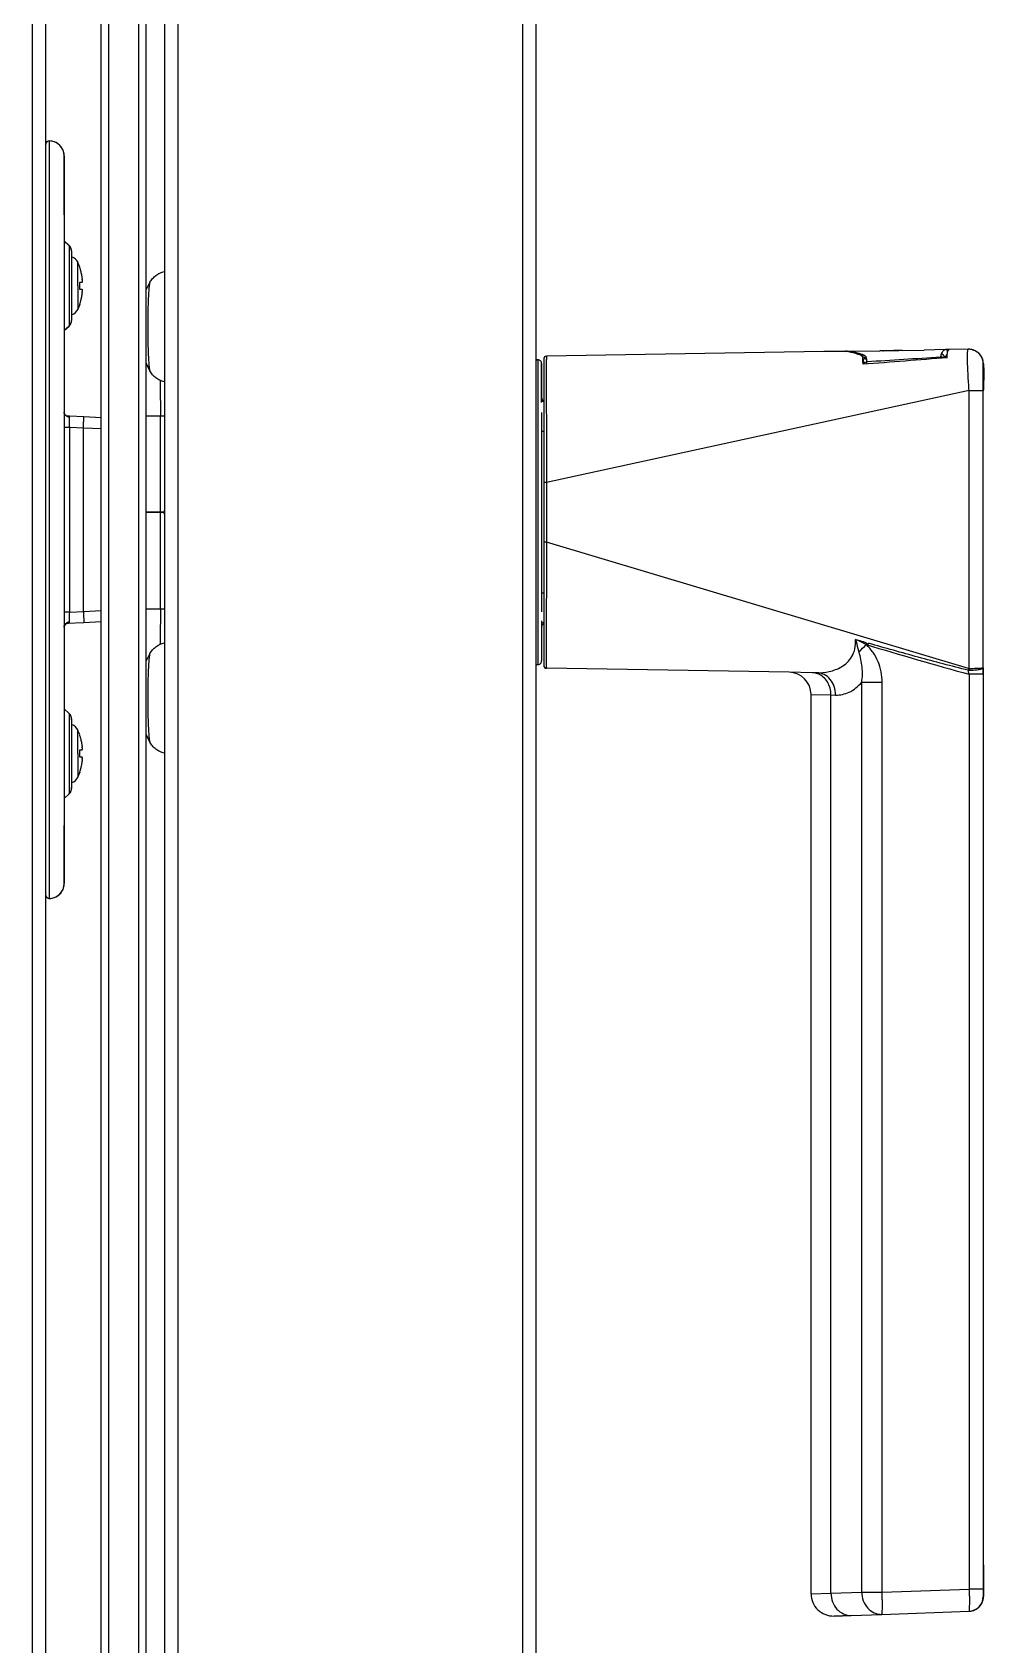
# Model space of a CAD drawing. Header units: millimetres. Extents: x -1584 to 3730, y -1918 to 2655.
# Drawn here: x 2332.4 to 2460.6, y 316.5 to 533.7 of the extents above; entities that cross this region are included whole.
import ezdxf

# ---------------------------------------------------------------- set-up
doc = ezdxf.new("R2010")
doc.units = ezdxf.units.MM
doc.header["$LTSCALE"] = 65.395
doc.layers.get('0').update_dxf_attribs({"linetype": 'CONTINUOUS'})
doc.layers.add('ASSI', color=7, linetype='CONTINUOUS')
doc.layers.add('GEOM', color=7, linetype='CONTINUOUS')

msp = doc.modelspace()

# ---------------------------------------------------------------- linework, layer by layer
at = {"linetype": 'Continuous'}
for p, q in [((2350.23, 982.55), (2350.23, -44.45)), ((2352.03, 982.55), (2352.03, -44.45)), ((2398.43, 982.55), (2398.43, -44.45)), ((2400.23, 982.55), (2400.23, -44.45)), ((2338.84, 502.06), (2338.59, 502.68)), ((2338.59, 499.55), (2338.59, 502.68)), ((2338.82, 502.05), (2338.84, 502.05)), ((2338.59, 499.55), (2338.59, 496.42)), ((2338.82, 500.05), (2339.17, 500.05)), ((2339.17, 499.05), (2338.82, 499.05)), ((2338.84, 497.04), (2338.59, 496.42)), ((2338.84, 497.05), (2338.82, 497.05)), ((2455.43, 490.95), (2452.54, 490.9)), ((2455.66, 489.86), (2455.67, 490.76)), ((2400.53, 489.57), (2400.23, 489.56)), ((2400.23, 489.56), (2400.53, 489.57)), ((2400.53, 489.57), (2400.53, 483.95)), ((2401.03, 489.07), (2401.03, 488.83)), ((2401.03, 488.76), (2401.03, 489.07)), ((2401.03, 488.83), (2401.03, 488.76)), ((2401.03, 488.76), (2401.03, 488.51)), ((2401.03, 488.73), (2401.03, 488.76)), ((2401.03, 488.51), (2401.03, 488.73)), ((2401.33, 489.71), (2401.33, 489.03)), ((2401.33, 489.03), (2401.33, 488.71)), ((2401.33, 488.71), (2401.33, 486.08)), ((2439.04, 490.68), (2401.67, 490.06)), ((2439.04, 490.68), (2401.67, 490.06)), ((2401.67, 490.06), (2401.67, 490.06)), ((2441.42, 490.72), (2439.04, 490.68)), ((2441.42, 490.72), (2439.04, 490.68)), ((2401.03, 488.51), (2401.03, 486.09)), ((2401.03, 486.09), (2401.03, 488.51)), ((2401.03, 486.09), (2401.03, 485.69)), ((2401.03, 486.07), (2401.03, 486.09)), ((2401.03, 485.69), (2401.03, 486.07)), ((2401.03, 485.69), (2401.03, 485.44)), ((2401.03, 484.5), (2401.03, 485.69)), ((2401.03, 485.44), (2401.03, 484.5)), ((2401.03, 484.5), (2401.03, 483.95)), ((2401.03, 483.95), (2401.03, 484.5)), ((2401.33, 486.08), (2401.33, 485.87)), ((2401.33, 485.87), (2401.33, 485.06)), ((2401.33, 485.06), (2401.33, 484.55)), ((2401.33, 484.55), (2401.33, 484.45)), ((2401.33, 484.45), (2401.33, 483.95)), ((2400.53, 483.95), (2400.53, 479.95)), ((2401.03, 483.84), (2401.03, 483.95)), ((2401.03, 482.47), (2401.03, 480.33)), ((2401.33, 483.95), (2401.33, 483.85)), ((2401.33, 483.85), (2401.33, 482.68)), ((2401.33, 482.68), (2401.33, 482.52)), ((2401.33, 482.52), (2401.33, 482.2)), ((2401.33, 482.2), (2401.33, 482.14)), ((2401.33, 482.14), (2401.33, 482.04)), ((2401.66, 483.96), (2401.66, 482.57)), ((2401.66, 482.57), (2401.67, 482.04)), ((2400.53, 479.95), (2400.53, 458.15)), ((2401.03, 480.33), (2401.03, 480.26)), ((2401.03, 480.26), (2401.03, 480.24)), ((2401.03, 480.24), (2401.03, 457.86)), ((2401.33, 482.04), (2401.33, 481.95)), ((2401.33, 481.95), (2401.33, 481.71)), ((2401.33, 481.71), (2401.33, 481.49)), ((2401.33, 481.49), (2401.33, 479.95)), ((2401.33, 479.95), (2401.33, 479.56)), ((2401.33, 479.56), (2401.33, 478.18)), ((2401.33, 478.18), (2401.33, 473.06)), ((2401.33, 473.06), (2401.33, 465.04)), ((2401.7, 473.06), (2401.33, 473.06)), ((2401.7, 473.06), (2401.7, 465.04)), ((2349.69, 469.05), (2349.98, 469.05)), ((2349.98, 469.05), (2349.69, 469.05)), ((2401.33, 465.04), (2401.33, 459.92)), ((2401.7, 465.04), (2401.33, 465.04)), ((2401.33, 459.92), (2401.33, 458.54)), ((2401.33, 458.54), (2401.33, 458.15)), ((2400.53, 458.15), (2400.53, 454.15)), ((2401.03, 457.86), (2401.03, 457.84)), ((2401.03, 457.84), (2401.03, 457.77)), ((2401.03, 457.77), (2401.03, 455.63)), ((2401.33, 458.15), (2401.33, 456.39)), ((2401.33, 456.39), (2401.33, 456.15)), ((2401.33, 456.15), (2401.33, 456.06)), ((2401.33, 456.06), (2401.33, 455.96)), ((2401.66, 456.06), (2401.65, 455.53)), ((2400.53, 454.15), (2400.53, 448.53)), ((2401.03, 454.41), (2401.03, 454.15)), ((2401.03, 454.15), (2401.03, 453.6)), ((2401.33, 455.96), (2401.33, 455.9)), ((2401.33, 455.9), (2401.33, 455.58)), ((2401.33, 455.58), (2401.33, 455.42)), ((2401.33, 455.42), (2401.33, 454.37)), ((2401.33, 454.37), (2401.33, 454.15)), ((2401.33, 454.15), (2401.33, 453.65)), ((2401.03, 453.6), (2401.03, 452.85)), ((2401.03, 452.85), (2401.03, 452.66)), ((2401.03, 452.66), (2401.03, 452.41)), ((2401.03, 452.41), (2401.03, 452.01)), ((2401.03, 452.01), (2401.03, 449.59)), ((2401.33, 453.65), (2401.33, 453.55)), ((2401.33, 453.55), (2401.33, 453.23)), ((2401.33, 453.23), (2401.33, 453.04)), ((2401.33, 453.04), (2401.33, 452.31)), ((2401.33, 452.31), (2401.33, 452.02)), ((2401.33, 452.02), (2401.33, 449.41)), ((2401.03, 449.59), (2401.03, 449.47)), ((2400.23, 448.54), (2400.53, 448.53)), ((2401.03, 449.47), (2401.03, 449.27)), ((2401.03, 449.27), (2401.03, 449.03)), ((2401.33, 449.41), (2401.33, 449.07)), ((2401.33, 449.07), (2401.33, 448.39)), ((2434.36, 447.5), (2401.67, 448.04)), ((2437.44, 447.45), (2434.36, 447.5)), ((2438.07, 447.44), (2437.44, 447.45)), ((2437.31, 323.41), (2437.31, 444.5)), ((2338.84, 439.06), (2338.59, 439.68)), ((2338.59, 436.55), (2338.59, 439.68)), ((2338.82, 439.05), (2338.84, 439.05)), ((2338.59, 436.55), (2338.59, 433.42)), ((2338.82, 437.05), (2339.17, 437.05)), ((2339.17, 436.05), (2338.82, 436.05)), ((2338.84, 434.04), (2338.59, 433.42)), ((2338.84, 434.05), (2338.82, 434.05))]:
    msp.add_line(p, q, dxfattribs=at)
for centre, radius, start, end in [((2337.23, 502.05), 1.5, 24.7199, 70.2058), ((2332.21, 499.74), 7.01, 17.6944, 19.259), ((2332.2, 499.74), 7.01, 16.1368, 17.6943), ((2332.2, 499.74), 7.02, 15.8314, 16.1369), ((2332.19, 499.73), 7.02, 14.5796, 15.8312), ((2331.67, 499.55), 7.17, 359.9987, 3.9948), ((2331.67, 499.55), 7.17, 356.0052, 0.0013), ((2332.19, 499.73), 7.03, 14.0052, 14.5796), ((2332.18, 499.73), 7.04, 13.0163, 14.0051), ((2332.17, 499.73), 7.04, 12.2815, 13.0163), ((2332.16, 499.73), 7.05, 11.4434, 12.2815), ((2332.15, 499.72), 7.07, 10.5873, 11.4433), ((2332.13, 499.72), 7.09, 9.8671, 10.5874), ((2332.11, 499.72), 7.11, 8.8508, 9.8668), ((2332.08, 499.71), 7.14, 8.2976, 8.8511), ((2332.03, 499.71), 7.19, 6.7465, 8.296), ((2335, 500.3), 4.18, 2.3499, 3.3845), ((2334.96, 500.3), 4.22, 1.9491, 2.351), ((2334.93, 500.3), 4.24, 1.3631, 1.9489), ((2334.94, 500.3), 4.24, 357.8841, 358.5227), ((2334.96, 500.3), 4.21, 357.575, 357.8838), ((2335, 500.3), 4.18, 356.6153, 357.576), ((2334.91, 500.3), 4.26, 0.8925, 1.3633), ((2334.9, 500.3), 4.27, 0.4059, 0.8925), ((2334.9, 500.3), 4.28, 359.8969, 0.406), ((2334.9, 500.3), 4.28, 359.4632, 359.8969), ((2334.91, 500.3), 4.27, 358.9086, 359.4634), ((2334.92, 500.3), 4.26, 358.5224, 358.9085), ((2332.2, 499.36), 7.01, 342.3057, 343.8632), ((2332.2, 499.36), 7.02, 343.8631, 344.1686), ((2332.19, 499.37), 7.02, 344.1688, 345.4204), ((2332.19, 499.37), 7.03, 345.4204, 345.9948), ((2332.18, 499.37), 7.04, 345.9949, 346.9837), ((2332.17, 499.37), 7.04, 346.9837, 347.7185), ((2332.16, 499.37), 7.05, 347.7185, 348.5566), ((2332.15, 499.38), 7.07, 348.5567, 349.4127), ((2332.13, 499.38), 7.09, 349.4126, 350.1329), ((2332.11, 499.38), 7.11, 350.1332, 351.1492), ((2332.08, 499.39), 7.14, 351.1489, 351.7024), ((2332.03, 499.39), 7.19, 351.704, 353.2535), ((2335, 498.8), 4.18, 2.424, 3.3847), ((2334.96, 498.8), 4.21, 2.1162, 2.425), ((2334.94, 498.8), 4.24, 1.4773, 2.1159), ((2334.93, 498.8), 4.24, 358.0511, 358.637), ((2334.96, 498.8), 4.22, 357.649, 358.0509), ((2335, 498.8), 4.18, 356.6155, 357.6501), ((2334.92, 498.8), 4.26, 1.0915, 1.4776), ((2334.91, 498.8), 4.27, 0.5366, 1.0914), ((2334.9, 498.8), 4.28, 0.103, 0.5368), ((2334.9, 498.8), 4.28, 359.594, 0.103), ((2334.9, 498.8), 4.27, 359.1075, 359.5941), ((2334.91, 498.8), 4.26, 358.6368, 359.1074), ((2337.23, 497.05), 1.5, 289.7942, 335.2801), ((2332.21, 499.36), 7.01, 340.741, 342.3056), ((2400.53, 489.07), 0.5, 0, 90.5), ((2401.68, 489.71), 0.35, 90.9548, 179.9949), ((2401.68, 489.71), 0.35, 150.3188, 180), ((2401.68, 489.71), 0.35, 134.2049, 150.3188), ((2401.68, 489.71), 0.35, 120.637, 134.2049), ((2401.68, 489.71), 0.35, 90.9548, 120.637), ((2781.97, -3785.41), 4287.7, 94.36458, 94.51678), ((2349.98, 469.3), 0.25, 270, 360), ((2349.98, 468.8), 0.25, 67.4995, 90), ((2349.98, 468.8), 0.25, 58.1968, 67.4995), ((2349.98, 468.8), 0.25, 44.9993, 58.1968), ((2349.98, 468.8), 0.25, 31.7853, 44.9993), ((2349.98, 468.8), 0.25, 22.4995, 31.7853), ((2349.98, 468.8), 0.25, 0, 22.4995), ((6466.64, 441.75), 4065.01, 179.67174, 179.79833), ((2400.53, 449.03), 0.5, 269.5, 296.7297), ((2400.53, 449.03), 0.5, 269.5, 296.5706), ((2400.53, 449.03), 0.5, 296.7297, 304.6218), ((2400.53, 449.03), 0.5, 296.5706, 304.7681), ((2400.53, 449.03), 0.5, 304.6218, 324.879), ((2400.53, 449.03), 0.5, 304.7681, 324.7328), ((2400.53, 449.03), 0.5, 324.7328, 332.9301), ((2400.53, 449.03), 0.5, 324.879, 332.771), ((2400.53, 449.03), 0.5, 332.771, 360), ((2400.53, 449.03), 0.5, 332.9301, 360), ((2401.68, 448.39), 0.35, 180, 269.0452), ((2401.68, 448.39), 0.35, 180.0072, 209.6873), ((2401.68, 448.39), 0.35, 209.6873, 225.7983), ((2401.68, 448.39), 0.35, 225.7983, 239.3665), ((2401.68, 448.39), 0.35, 239.3665, 269.0453), ((2337.23, 439.05), 1.5, 24.7199, 70.2058), ((2332.21, 436.74), 7.01, 17.6944, 19.259), ((2332.2, 436.74), 7.01, 16.1368, 17.6943), ((2332.2, 436.74), 7.02, 15.8314, 16.1369), ((2332.19, 436.73), 7.02, 14.5796, 15.8312), ((2331.67, 436.55), 7.17, 359.9987, 3.9948), ((2331.67, 436.55), 7.17, 356.0052, 0.0013), ((2332.19, 436.73), 7.03, 14.0052, 14.5796), ((2332.18, 436.73), 7.04, 13.0163, 14.0051), ((2332.17, 436.73), 7.04, 12.2815, 13.0163), ((2332.16, 436.73), 7.05, 11.4434, 12.2815), ((2332.15, 436.72), 7.07, 10.5873, 11.4433), ((2332.13, 436.72), 7.09, 9.8671, 10.5874), ((2332.11, 436.72), 7.11, 8.8508, 9.8668), ((2332.08, 436.71), 7.14, 8.2976, 8.8511), ((2332.03, 436.71), 7.19, 6.7465, 8.296), ((2335, 437.3), 4.18, 2.3499, 3.3845), ((2334.96, 437.3), 4.22, 1.9491, 2.351), ((2334.93, 437.3), 4.24, 1.3631, 1.9489), ((2334.94, 437.3), 4.24, 357.8841, 358.5227), ((2334.96, 437.3), 4.21, 357.575, 357.8838), ((2335, 437.3), 4.18, 356.6153, 357.576), ((2334.91, 437.3), 4.26, 0.8925, 1.3633), ((2334.9, 437.3), 4.27, 0.4059, 0.8925), ((2334.9, 437.3), 4.28, 359.8969, 0.406), ((2334.9, 437.3), 4.28, 359.4632, 359.8969), ((2334.91, 437.3), 4.27, 358.9086, 359.4634), ((2334.92, 437.3), 4.26, 358.5224, 358.9085), ((2332.2, 436.36), 7.01, 342.3057, 343.8632), ((2332.2, 436.36), 7.02, 343.8631, 344.1686), ((2332.19, 436.37), 7.02, 344.1688, 345.4204), ((2332.19, 436.37), 7.03, 345.4204, 345.9948), ((2332.18, 436.37), 7.04, 345.9949, 346.9837), ((2332.17, 436.37), 7.04, 346.9837, 347.7185), ((2332.16, 436.37), 7.05, 347.7185, 348.5566), ((2332.15, 436.38), 7.07, 348.5567, 349.4127), ((2332.13, 436.38), 7.09, 349.4126, 350.1329), ((2332.11, 436.38), 7.11, 350.1332, 351.1492), ((2332.08, 436.39), 7.14, 351.1489, 351.7024), ((2332.03, 436.39), 7.19, 351.704, 353.2535), ((2335, 435.8), 4.18, 2.424, 3.3847), ((2334.96, 435.8), 4.21, 2.1162, 2.425), ((2334.94, 435.8), 4.24, 1.4773, 2.1159), ((2334.93, 435.8), 4.24, 358.0511, 358.637), ((2334.96, 435.8), 4.22, 357.649, 358.0509), ((2335, 435.8), 4.18, 356.6155, 357.6501), ((2334.92, 435.8), 4.26, 1.0915, 1.4776), ((2334.91, 435.8), 4.27, 0.5366, 1.0914), ((2334.9, 435.8), 4.28, 0.103, 0.5368), ((2334.9, 435.8), 4.28, 359.594, 0.103), ((2334.9, 435.8), 4.27, 359.1075, 359.5941), ((2334.91, 435.8), 4.26, 358.6368, 359.1074), ((2337.23, 434.05), 1.5, 289.7942, 335.2801), ((2332.21, 436.36), 7.01, 340.741, 342.3056)]:
    msp.add_arc(centre, radius, start, end, dxfattribs=at)
for points, knots in [([(2455.95, 490.96), (2455.93, 490.96), (2455.81, 490.93), (2455.73, 490.83), (2455.67, 490.76)], [0, 0, 0, 0, 0.19532, 1, 1, 1, 1]), ([(2401.67, 490.06), (2401.67, 490.06), (2401.67, 490.04), (2401.67, 490.03), (2401.67, 489.99), (2401.67, 489.93), (2401.67, 489.81), (2401.66, 489.64), (2401.66, 489.41), (2401.66, 489.14), (2401.66, 488.82), (2401.66, 488.3), (2401.66, 487.53), (2401.66, 486.48), (2401.66, 485.27), (2401.66, 484.42), (2401.66, 483.96)], [0, 0, 0, 0, 0.001058, 0.004149, 0.009285, 0.01647, 0.03699, 0.065704, 0.10255, 0.147433, 0.200259, 0.260879, 0.404768, 0.577412, 0.776666, 1, 1, 1, 1]), ([(2401.67, 482.04), (2401.67, 481.34), (2401.68, 478.35), (2401.69, 475.35), (2401.7, 473.06)], [0, 0, 0, 0, 0.233258, 1, 1, 1, 1]), ([(2401.65, 455.53), (2401.65, 455.41), (2401.65, 454.95), (2401.65, 454.49), (2401.65, 454.14)], [0, 0, 0, 0, 0.25695, 1, 1, 1, 1]), ([(2401.65, 454.14), (2401.65, 453.69), (2401.65, 452.82), (2401.65, 451.61), (2401.65, 450.56), (2401.65, 449.79), (2401.65, 449.27), (2401.65, 448.95), (2401.66, 448.68), (2401.66, 448.46), (2401.66, 448.28), (2401.66, 448.17), (2401.67, 448.1), (2401.67, 448.07), (2401.67, 448.06), (2401.67, 448.04), (2401.67, 448.04)], [0, 0, 0, 0, 0.224492, 0.424558, 0.59756, 0.741316, 0.801714, 0.854232, 0.898754, 0.93522, 0.963569, 0.983779, 0.990844, 0.995892, 0.998932, 1, 1, 1, 1])]:
    msp.add_open_spline(points, degree=3, knots=knots, dxfattribs=at)
at = {"layer": 'ASSI', "linetype": 'Continuous'}
for p, q in [((2337.41, 504.97), (2336.73, 505.59)), ((2337.41, 504.97), (2336.73, 505.59)), ((2337.41, 504.95), (2336.73, 505.58)), ((2337.41, 504.95), (2336.73, 505.58)), ((2337.41, 494.15), (2336.73, 493.52)), ((2337.41, 494.13), (2336.73, 493.51)), ((2401.33, 483.95), (2401.03, 483.95)), ((2401.33, 479.95), (2401.03, 479.95)), ((2401.33, 458.15), (2401.03, 458.15)), ((2401.33, 454.15), (2401.03, 454.15)), ((2337.41, 441.97), (2336.73, 442.59)), ((2337.41, 441.97), (2336.73, 442.59)), ((2337.41, 441.95), (2336.73, 442.58)), ((2337.41, 441.95), (2336.73, 442.58)), ((2337.41, 431.15), (2336.73, 430.52)), ((2337.41, 431.13), (2336.73, 430.51))]:
    msp.add_line(p, q, dxfattribs=at)
for centre, radius, start, end in [((2358.68, 494.05), 12.01, 150.1382, 155.8305), ((2358.68, 494.05), 12, 204.1679, 207.1265), ((2358.68, 494.05), 12.01, 204.1714, 209.8618), ((2358.68, 444.05), 12.01, 150.1382, 155.8305), ((2358.68, 444.05), 12, 204.1679, 207.1265), ((2358.68, 444.05), 12.01, 204.1714, 209.8618)]:
    msp.add_arc(centre, radius, start, end, dxfattribs=at)
at = {"layer": 'GEOM', "linetype": 'Continuous'}
for p, q in [((2332.43, 982.35), (2332.43, -137.15)), ((2334.23, 982.35), (2334.23, 17.15)), ((2341.73, 46.05), (2341.73, 892.05)), ((2341.73, 46.05), (2341.73, 892.05)), ((2342.73, 46.05), (2342.73, 892.05)), ((2346.73, 892.05), (2346.73, 46.05)), ((2347.73, 892.05), (2347.73, 46.05)), ((2347.73, 892.05), (2347.73, 46.05)), ((2334.73, 519.05), (2334.73, 519.05)), ((2334.73, 519.05), (2334.73, 519.05)), ((2334.73, 519.05), (2334.73, 501.7)), ((2336.73, 509.25), (2336.73, 517.05)), ((2336.73, 517.05), (2336.73, 509.25)), ((2336.73, 509.25), (2336.73, 517.05)), ((2336.73, 517.05), (2336.73, 509.25)), ((2336.73, 509.1), (2336.73, 509.25)), ((2336.73, 509.1), (2336.73, 509.25)), ((2336.73, 509.25), (2336.73, 468.05)), ((2336.73, 509.25), (2336.73, 505.58)), ((2337.41, 504.97), (2337.41, 504.95)), ((2337.41, 504.95), (2337.41, 503.92)), ((2337.41, 503.92), (2337.41, 503.65)), ((2337.73, 504.24), (2337.73, 504.22)), ((2337.73, 504.22), (2337.73, 503.81)), ((2337.73, 503.81), (2337.73, 503.45)), ((2334.73, 501.7), (2334.73, 497.41)), ((2337.41, 503.65), (2337.41, 503.52)), ((2337.41, 503.52), (2337.41, 495.58)), ((2337.73, 503.45), (2337.73, 495.65)), ((2348.27, 500.03), (2348.27, 500.03)), ((2334.73, 497.41), (2334.73, 468.05)), ((2337.41, 495.58), (2337.41, 495.45)), ((2337.41, 495.45), (2337.41, 495.18)), ((2337.41, 495.18), (2337.41, 494.15)), ((2337.73, 495.65), (2337.73, 495.29)), ((2337.73, 495.29), (2337.73, 494.88)), ((2336.73, 493.52), (2337.41, 494.15)), ((2336.73, 493.51), (2337.41, 494.13)), ((2337.41, 494.15), (2337.41, 494.13)), ((2337.73, 494.88), (2337.73, 494.86)), ((2441.93, 490.73), (2446.56, 490.8)), ((2446.96, 490.81), (2447.08, 490.81)), ((2447.08, 490.81), (2448, 490.83)), ((2448, 490.83), (2448.07, 490.83)), ((2448.07, 490.83), (2448.16, 490.83)), ((2448.16, 490.83), (2448.56, 490.84)), ((2448.56, 490.84), (2448.57, 490.84)), ((2448.57, 490.84), (2448.64, 490.84)), ((2448.64, 490.84), (2448.66, 490.84)), ((2448.66, 490.84), (2448.69, 490.84)), ((2448.69, 490.84), (2449.14, 490.85)), ((2449.14, 490.85), (2449.15, 490.85)), ((2449.62, 490.85), (2452.54, 490.9)), ((2455.43, 490.95), (2455.43, 490.95)), ((2455.57, 490.95), (2455.43, 490.95)), ((2455.95, 490.96), (2455.57, 490.95)), ((2458.47, 491), (2455.95, 490.96)), ((2458.51, 491), (2458.5, 491)), ((2458.5, 491), (2458.51, 491)), ((2458.51, 491), (2458.51, 491)), ((2444.3, 489.42), (2444.3, 489.7)), ((2444.3, 489.37), (2444.3, 489.42)), ((2444.31, 488.98), (2444.3, 489.37)), ((2444.37, 489.42), (2444.35, 488.98)), ((2444.35, 488.99), (2444.36, 489.18)), ((2444.36, 489.18), (2444.37, 489.42)), ((2444.83, 489.3), (2444.83, 489.52)), ((2454.76, 489.97), (2454.77, 489.93)), ((2455.34, 489.88), (2455.34, 489.84)), ((2460.53, 489.06), (2460.51, 489.06)), ((2460.51, 485.43), (2460.51, 489)), ((2460.51, 489), (2460.51, 489)), ((2460.53, 489.06), (2460.53, 489)), ((2460.54, 489.06), (2460.53, 489.06)), ((2460.53, 489), (2460.55, 488.05)), ((2460.54, 489.06), (2460.54, 489)), ((2460.54, 489), (2460.57, 488.05)), ((2348.27, 488.08), (2348.27, 488.07)), ((2460.55, 488.05), (2460.51, 488.05)), ((2460.55, 488.05), (2460.53, 485.55)), ((2460.57, 488.05), (2460.55, 485.55)), ((2460.57, 488.05), (2460.55, 488.05)), ((2458.6, 485.43), (2401.7, 473.06)), ((2458.6, 447.98), (2458.6, 485.43)), ((2458.6, 485.43), (2460.5, 485.43)), ((2460.5, 448.1), (2460.5, 485.43)), ((2460.51, 485.55), (2460.53, 485.55)), ((2460.53, 485.55), (2460.55, 485.55)), ((2337.47, 480.48), (2336.73, 480.48)), ((2337.1, 482), (2337.07, 482.01)), ((2337.1, 482), (2337.07, 482.01)), ((2337.45, 481.99), (2337.1, 482)), ((2337.45, 481.99), (2337.1, 482)), ((2339.36, 481.89), (2337.45, 481.99)), ((2339.36, 481.89), (2337.45, 481.99)), ((2339.31, 480.39), (2337.47, 480.48)), ((2337.47, 455.62), (2337.47, 480.48)), ((2339.31, 455.71), (2339.31, 480.39)), ((2341.74, 480.3), (2339.31, 480.39)), ((2341.73, 481.76), (2339.36, 481.89)), ((2347.73, 482.04), (2348.73, 482.04)), ((2348.73, 482.04), (2349.69, 482.04)), ((2349.69, 482.04), (2350.23, 482.05)), ((2349.69, 469.05), (2349.69, 482.04)), ((2348.48, 469.05), (2347.73, 469.05)), ((2347.73, 469.05), (2348.04, 469.05)), ((2348.04, 469.05), (2348.48, 469.05)), ((2348.55, 469.05), (2348.48, 469.05)), ((2348.48, 469.05), (2348.55, 469.05)), ((2348.98, 469.05), (2348.55, 469.05)), ((2348.55, 469.05), (2348.98, 469.05)), ((2349.11, 469.05), (2348.98, 469.05)), ((2348.98, 469.05), (2349.11, 469.05)), ((2349.22, 469.05), (2349.11, 469.05)), ((2349.11, 469.05), (2349.22, 469.05)), ((2349.69, 469.05), (2349.22, 469.05)), ((2349.22, 469.05), (2349.69, 469.05)), ((2349.69, 456.06), (2349.69, 469.05)), ((2334.73, 468.05), (2334.73, 438.69)), ((2336.73, 468.05), (2336.73, 455.62)), ((2336.73, 468.05), (2336.73, 427)), ((2458.53, 447.99), (2401.7, 465.04)), ((2347.73, 456.06), (2348.73, 456.06)), ((2348.73, 456.06), (2349.69, 456.06)), ((2349.69, 456.06), (2350.23, 456.05)), ((2336.73, 455.62), (2336.73, 453.57)), ((2337.47, 455.62), (2336.73, 455.62)), ((2337.07, 454.09), (2337.09, 454.1)), ((2337.07, 454.09), (2337.1, 454.1)), ((2337.09, 454.1), (2337.1, 454.1)), ((2337.1, 454.1), (2339.36, 454.21)), ((2337.47, 455.62), (2339.31, 455.71)), ((2339.31, 455.71), (2341.74, 455.8)), ((2339.36, 454.21), (2341.73, 454.34)), ((2336.73, 453.57), (2336.73, 442.58)), ((2348.27, 450.03), (2348.27, 450.03)), ((2434.36, 447.5), (2401.67, 448.04)), ((2437.44, 447.45), (2434.36, 447.5)), ((2438.07, 447.44), (2437.44, 447.45)), ((2460.5, 448.1), (2460.5, 447.24)), ((2460.51, 447.24), (2460.51, 448.1)), ((2444.13, 323.64), (2444.13, 446.16)), ((2444.13, 446.16), (2446.89, 446.16)), ((2446.89, 323.64), (2446.89, 446.16)), ((2458.61, 447.24), (2458.61, 324.05)), ((2460.5, 447.24), (2458.61, 447.24)), ((2460.5, 447.24), (2460.5, 324.05)), ((2437.31, 444.5), (2439.99, 444.45)), ((2439.99, 323.49), (2439.99, 444.45)), ((2439.99, 444.45), (2440.62, 444.44)), ((2337.41, 441.97), (2337.41, 441.95)), ((2337.41, 441.95), (2337.41, 440.92)), ((2337.41, 440.92), (2337.41, 440.65)), ((2337.73, 441.24), (2337.73, 441.22)), ((2337.73, 441.12), (2337.73, 441.24)), ((2337.73, 441.22), (2337.73, 440.81)), ((2337.73, 440.81), (2337.73, 440.45)), ((2334.73, 438.69), (2334.73, 434.4)), ((2337.41, 440.65), (2337.41, 440.52)), ((2337.41, 440.52), (2337.41, 432.58)), ((2337.73, 440.45), (2337.73, 432.65)), ((2348.27, 438.08), (2348.27, 438.07)), ((2334.73, 434.4), (2334.73, 417.05)), ((2337.41, 432.58), (2337.41, 432.45)), ((2337.41, 432.45), (2337.41, 432.18)), ((2337.41, 432.18), (2337.41, 431.15)), ((2337.73, 432.65), (2337.73, 432.29)), ((2337.73, 432.29), (2337.73, 431.88)), ((2336.73, 430.52), (2337.41, 431.15)), ((2336.73, 430.51), (2337.41, 431.13)), ((2336.73, 430.52), (2336.73, 426.85)), ((2337.41, 431.15), (2337.41, 431.13)), ((2337.73, 431.86), (2337.73, 431.98)), ((2337.73, 431.88), (2337.73, 431.86)), ((2336.73, 427), (2336.73, 426.85)), ((2336.73, 427), (2336.73, 426.85)), ((2336.73, 426.85), (2336.73, 419.05)), ((2336.73, 419.05), (2336.73, 426.85)), ((2336.73, 426.85), (2336.73, 419.05)), ((2336.73, 419.05), (2336.73, 426.85)), ((2334.73, 417.05), (2334.73, 417.05)), ((2334.73, 417.05), (2334.73, 417.05)), ((2460.53, 327.3), (2460.53, 324.05)), ((2460.53, 327.3), (2460.53, 324.05)), ((2439.99, 323.49), (2444.13, 323.64)), ((2444.13, 323.64), (2446.89, 323.64)), ((2446.89, 323.64), (2458.61, 324.05)), ((2460.5, 324.05), (2458.61, 324.05)), ((2460.53, 324.05), (2460.53, 323.05)), ((2460.53, 324.05), (2460.53, 323.05)), ((2437.31, 323.41), (2439.99, 323.49)), ((2460.5, 323.05), (2460.53, 323.05)), ((2460.53, 323.05), (2460.53, 323.05)), ((2460.53, 323.05), (2460.53, 323.05)), ((2460.53, 323.05), (2460.53, 323.05)), ((2442.7, 320.49), (2440.42, 320.41)), ((2440.42, 320.41), (2442.7, 320.49)), ((2442.7, 320.49), (2446.83, 320.64)), ((2442.7, 320.49), (2446.83, 320.64)), ((2446.83, 320.64), (2458.57, 321.05)), ((2458.6, 321.05), (2458.6, 321.05)), ((2458.6, 321.05), (2458.6, 321.05)), ((2458.6, 321.05), (2458.6, 321.05)), ((2458.6, 321.05), (2458.6, 321.05)), ((2458.6, 321.05), (2458.6, 321.05)), ((2458.6, 321.05), (2458.6, 321.05)), ((2458.6, 321.05), (2458.6, 321.05)), ((2458.6, 321.05), (2458.6, 321.05)), ((2458.6, 321.05), (2458.6, 321.05))]:
    msp.add_line(p, q, dxfattribs=at)
for points in [[(2455.57, 490.94), (2455.52, 490.95), (2455.43, 490.95)], [(2336.93, 482.1), (2336.89, 482.13), (2336.81, 482.24), (2336.76, 482.36), (2336.73, 482.49), (2336.73, 482.53)], [(2337.07, 482.01), (2337.06, 482.01), (2336.98, 482.06), (2336.93, 482.1)], [(2337.1, 482), (2337.1, 482), (2337.07, 482.01)], [(2336.73, 453.57), (2336.73, 453.6), (2336.75, 453.72), (2336.8, 453.84), (2336.87, 453.94), (2336.95, 454.02), (2337.03, 454.08), (2337.07, 454.09)], [(2458.6, 321.05), (2458.6, 321.05), (2458.6, 321.05), (2458.6, 321.05)], [(2458.6, 321.05), (2458.6, 321.05), (2458.6, 321.05), (2458.6, 321.05)]]:
    msp.add_lwpolyline(points, dxfattribs=at)
for centre, radius, start, end in [((2334.73, 518.55), 0.5, 90, 180), ((2334.73, 518.55), 0.5, 114.6848, 127.7474), ((2334.73, 518.55), 0.5, 105.3533, 114.6848), ((2334.73, 518.55), 0.5, 92.894, 105.3533), ((2334.73, 518.55), 0.5, 90, 92.894), ((2334.73, 517.05), 2, 78.93, 90), ((2334.73, 517.05), 2, 0, 90), ((2334.73, 517.05), 2, 70.159, 78.93), ((2334.73, 518.55), 0.5, 158.2283, 180), ((2334.73, 518.55), 0.5, 150.9708, 158.2283), ((2334.73, 518.55), 0.5, 136.4566, 150.9708), ((2334.73, 518.55), 0.5, 127.7474, 136.4566), ((2334.73, 517.05), 2, 63.143, 70.159), ((2334.73, 517.05), 2, 54.1226, 63.143), ((2334.73, 517.05), 2, 47.3571, 54.1226), ((2334.73, 517.05), 2, 37.8857, 47.3571), ((2334.73, 517.05), 2, 31.5714, 37.8857), ((2334.73, 517.05), 2, 21.0476, 31.5714), ((2334.73, 517.05), 2, 15.7857, 21.0476), ((2334.73, 517.05), 2, 0, 15.7857), ((2336.73, 504.24), 1, 46.1073, 47.4896), ((2336.73, 504.24), 1, 46.1073, 47.4896), ((2336.73, 504.22), 1, 31.3165, 46.9749), ((2336.73, 504.22), 1, 31.3165, 46.9749), ((2336.73, 504.24), 1, 31.6596, 46.1073), ((2336.73, 504.24), 1, 31.6596, 46.1073), ((2336.73, 504.24), 1, 15.8296, 31.6596), ((2336.73, 504.24), 1, 15.8295, 31.6596), ((2336.73, 504.22), 1, 15.658, 31.3165), ((2336.73, 504.22), 1, 15.658, 31.3165), ((2336.73, 504.24), 1, 0, 15.8296), ((2336.73, 504.24), 1, 0, 15.8295), ((2336.73, 504.22), 1, 0, 15.658), ((2336.73, 504.22), 1, 0, 15.658), ((2336.73, 494.88), 1, 313.0251, 360), ((2336.73, 494.86), 1, 312.5104, 313.8927), ((2336.73, 494.86), 1, 313.8927, 328.3404), ((2336.73, 494.86), 1, 328.3404, 360), ((2455.5, 490.57), 0.381, 47.8304, 53.3877), ((2458.51, 489), 2, 0.0032, 90.9515), ((2458.53, 488.99), 2.01, 74.2629, 90.9116), ((2458.54, 489), 2, 73.8719, 90.9548), ((2458.53, 489), 2, 72.1649, 74.2171), ((2458.54, 489), 2, 73.3294, 73.8719), ((2458.54, 489), 2, 1.5, 73.3294), ((2458.53, 489), 2, 1.4983, 72.162), ((2441.39, 485.07), 5.65, 82.7938, 84.6076), ((2444.72, 488.88), 0.371, 153.364, 163.2355), ((2455.98, 489.65), 0.69, 159.7936, 163.753), ((3770.26, 489.09), 1420.59, 180.09172, 180.28435), ((2401.53, 484.5), 0.5, 180, 202.4375), ((2401.53, 484.5), 0.5, 202.4375, 224.875), ((2460.03, 485.55), 0.504, 343.1716, 359.4414), ((2401.53, 484.5), 0.5, 224.875, 246.3193), ((2336.71, 477.75), 4.27, 84.915, 86.2659), ((3623.34, 449.49), 1273.67, 179.70454, 179.91933), ((2336.84, 456.86), 2.78, 275.2051, 276.0353), ((2401.53, 453.6), 0.5, 135.125, 157.5625), ((2401.53, 453.6), 0.5, 113.6807, 135.125), ((2401.53, 453.6), 0.5, 157.5625, 180), ((2393.12, 498.02), 69.65, 316.6683, 317.8114), ((2606.7, 986.7), 559.42, 253.1691, 254.649), ((2434.31, 444.5), 3, 0, 89.0452), ((2437.39, 445.12), 2.33, 68.6854, 73.3526), ((2462.27, 446.87), 3.91, 163.3234, 166.5011), ((2412.9, 436.43), 46.96, 13.3124, 13.9912), ((2439.63, 447.87), 18.98, 359.7018, 0.3247), ((2336.73, 441.24), 1, 46.1073, 47.4896), ((2336.73, 441.22), 1, 31.3165, 46.9749), ((2336.73, 441.22), 1, 31.3165, 46.9749), ((2336.73, 441.24), 1, 31.6596, 46.1073), ((2336.73, 441.24), 1, 0, 31.6596), ((2336.73, 441.22), 1, 15.658, 31.3165), ((2336.73, 441.22), 1, 15.658, 31.3165), ((2336.73, 441.22), 1, 0, 15.658), ((2336.73, 441.22), 1, 0, 15.658), ((2336.73, 431.88), 1, 313.0251, 360), ((2336.73, 431.86), 1, 312.5104, 313.8927), ((2336.73, 431.86), 1, 313.8927, 328.3404), ((2336.73, 431.86), 1, 328.3404, 360), ((2334.73, 417.55), 0.5, 180, 201.7717), ((2334.73, 417.55), 0.5, 180, 270), ((2334.73, 417.55), 0.5, 201.7717, 209.0292), ((2334.73, 417.55), 0.5, 209.0292, 223.5434), ((2334.73, 417.55), 0.5, 223.5434, 232.2526), ((2334.73, 417.55), 0.5, 232.2526, 245.3152), ((2334.73, 417.55), 0.5, 245.3152, 254.6467), ((2334.73, 417.55), 0.5, 254.6467, 267.106), ((2334.73, 417.55), 0.5, 267.106, 270), ((2334.73, 419.05), 2, 270, 360), ((2334.73, 419.05), 2, 270, 281.07), ((2334.73, 419.05), 2, 281.07, 289.841), ((2334.73, 419.05), 2, 289.841, 296.857), ((2334.73, 419.05), 2, 296.857, 305.8774), ((2334.73, 419.05), 2, 305.8774, 312.6429), ((2334.73, 419.05), 2, 312.6429, 322.1143), ((2334.73, 419.05), 2, 322.1143, 328.4286), ((2334.73, 419.05), 2, 328.4286, 338.9524), ((2334.73, 419.05), 2, 338.9524, 344.2143), ((2334.73, 419.05), 2, 344.2143, 360), ((2440.31, 323.41), 3, 180, 272), ((2458.5, 323.05), 2, 272.6972, 359.9971), ((2458.53, 323.05), 2, 295.0351, 305.2011), ((2458.53, 323.05), 2, 295.0695, 305.1892), ((2458.53, 323.05), 2, 305.2011, 312.3348), ((2458.53, 323.05), 2, 305.2115, 312.3812), ((2458.53, 323.05), 2, 312.3348, 322.2892), ((2458.52, 323.06), 2.01, 312.3841, 322.2465), ((2458.53, 323.05), 2, 322.2651, 329.5627), ((2458.53, 323.05), 2, 322.2892, 329.5369), ((2458.53, 323.05), 2, 329.5369, 339.3843), ((2458.52, 323.05), 2, 329.5706, 339.3595), ((2458.53, 323.05), 2, 339.3843, 346.6921), ((2458.53, 323.05), 1.99, 339.3812, 346.744), ((2458.52, 323.05), 2.01, 346.7415, 359.9556), ((2458.53, 323.05), 2, 346.6921, 352.156), ((2458.53, 323.05), 2, 352.156, 360), ((2458.5, 323.02), 1.97, 272.0002, 272.7044), ((2458.53, 323.05), 2, 272, 288.5748), ((2458.53, 323.06), 2.01, 272.0559, 288.0731), ((2458.53, 323.04), 1.99, 288.1037, 295.0634), ((2458.53, 323.05), 2, 288.5748, 290.1838), ((2458.53, 323.05), 2, 290.1838, 295.0351)]:
    msp.add_arc(centre, radius, start, end, dxfattribs=at)
msp.add_ellipse((2458.51, 489), major_axis=(2, 0.03), ratio=0.999998, start_param=-0.016665, end_param=1.570796, dxfattribs=at)
for points, knots in [([(2348.27, 500.03), (2348.26, 500.02), (2348.25, 499.99), (2348.23, 499.92), (2348.21, 499.81), (2348.18, 499.63), (2348.16, 499.41), (2348.13, 499.14), (2348.1, 498.7), (2348.06, 498.05), (2348.03, 497.18), (2348, 496.2), (2347.99, 495.14), (2347.98, 494.05), (2347.99, 492.96), (2348, 491.91), (2348.03, 490.93), (2348.06, 490.05), (2348.1, 489.4), (2348.13, 488.96), (2348.16, 488.69), (2348.18, 488.47), (2348.21, 488.29), (2348.24, 488.17), (2348.26, 488.1), (2348.27, 488.08)], [0, 0, 0, 0, 0.002896, 0.00678, 0.017576, 0.032409, 0.051184, 0.07376, 0.099953, 0.162288, 0.236093, 0.31887, 0.407807, 0.49988, 0.591958, 0.680908, 0.763708, 0.837545, 0.899918, 0.926132, 0.948731, 0.96753, 0.982386, 0.993207, 1, 1, 1, 1]), ([(2348.27, 500.03), (2348.37, 500.2), (2348.62, 500.54), (2349.08, 500.97), (2349.62, 501.29), (2350.02, 501.43), (2350.23, 501.48)], [0, 0, 0, 0, 0.246341, 0.496544, 0.748019, 1, 1, 1, 1]), ([(2449.62, 490.85), (2449.37, 490.85), (2448.84, 490.83), (2448.05, 490.8), (2447.28, 490.8), (2446.79, 490.81), (2446.56, 490.8)], [0, 0, 0, 0, 0.248612, 0.520584, 0.778805, 1, 1, 1, 1]), ([(2455.43, 490.95), (2455.38, 490.95), (2455.25, 490.92), (2455.1, 490.78), (2454.95, 490.58), (2454.87, 490.41), (2454.83, 490.32)], [0, 0, 0, 0, 0.181878, 0.397315, 0.667292, 1, 1, 1, 1]), ([(2455.57, 490.94), (2455.59, 490.94), (2455.64, 490.93), (2455.69, 490.9), (2455.73, 490.88)], [0, 0, 0, 0, 0.262556, 1, 1, 1, 1]), ([(2458.6, 485.43), (2458.57, 485.8), (2458.52, 486.5), (2458.46, 487.53), (2458.41, 488.48), (2458.39, 489.32), (2458.38, 490), (2458.38, 490.47), (2458.4, 490.74), (2458.42, 490.88), (2458.44, 490.96), (2458.46, 491), (2458.47, 491)], [0, 0, 0, 0, 0.19389, 0.380673, 0.553067, 0.704388, 0.828634, 0.92098, 0.954082, 0.978118, 0.993084, 1, 1, 1, 1]), ([(2441.92, 490.7), (2441.88, 490.7), (2441.71, 490.72), (2441.54, 490.72), (2441.42, 490.72)], [0, 0, 0, 0, 0.257644, 1, 1, 1, 1]), ([(2443.8, 490.41), (2443.48, 490.51), (2442.86, 490.67), (2442.23, 490.73), (2441.93, 490.73)], [0, 0, 0, 0, 0.531558, 1, 1, 1, 1]), ([(2443.77, 490.28), (2443.63, 490.33), (2443.08, 490.5), (2442.52, 490.63), (2442.1, 490.68)], [0, 0, 0, 0, 0.26836, 1, 1, 1, 1]), ([(2444.3, 489.7), (2444.3, 489.77), (2444.28, 489.89), (2444.13, 490.13), (2443.92, 490.23), (2443.77, 490.28)], [0, 0, 0, 0, 0.224227, 0.448556, 1, 1, 1, 1]), ([(2444.38, 490.22), (2444.33, 490.24), (2444.14, 490.31), (2443.95, 490.37), (2443.8, 490.41)], [0, 0, 0, 0, 0.255211, 1, 1, 1, 1]), ([(2444.21, 490), (2444.22, 490.02), (2444.25, 490.11), (2444.32, 490.2), (2444.38, 490.22)], [0, 0, 0, 0, 0.271602, 1, 1, 1, 1]), ([(2444.39, 489.94), (2444.38, 489.95), (2444.32, 489.97), (2444.26, 489.99), (2444.21, 490)], [0, 0, 0, 0, 0.224254, 1, 1, 1, 1]), ([(2444.37, 489.42), (2444.37, 489.42), (2444.36, 489.42), (2444.35, 489.42), (2444.33, 489.42), (2444.32, 489.42), (2444.31, 489.42)], [0, 0, 0, 0, 0.064912, 0.253744, 0.566007, 1, 1, 1, 1]), ([(2444.37, 489.42), (2444.37, 489.47), (2444.37, 489.55), (2444.4, 489.64), (2444.43, 489.7), (2444.47, 489.74), (2444.53, 489.76), (2444.59, 489.75), (2444.66, 489.71), (2444.74, 489.64), (2444.8, 489.57), (2444.83, 489.52)], [0, 0, 0, 0, 0.186896, 0.287916, 0.375839, 0.439912, 0.490503, 0.581095, 0.674864, 0.775905, 1, 1, 1, 1]), ([(2444.83, 489.52), (2444.82, 489.6), (2444.8, 489.7), (2444.77, 489.84), (2444.74, 489.93), (2444.69, 490.02), (2444.61, 490.1), (2444.51, 490.17), (2444.43, 490.21), (2444.38, 490.22)], [0, 0, 0, 0, 0.245249, 0.360807, 0.472953, 0.585295, 0.705464, 0.842002, 1, 1, 1, 1]), ([(2444.55, 489.86), (2444.53, 489.87), (2444.49, 489.9), (2444.43, 489.92), (2444.39, 489.94)], [0, 0, 0, 0, 0.231121, 1, 1, 1, 1]), ([(2444.39, 489.05), (2444.41, 489.08), (2444.44, 489.13), (2444.48, 489.17), (2444.49, 489.18)], [0, 0, 0, 0, 0.743769, 1, 1, 1, 1]), ([(2444.49, 489.18), (2444.52, 489.19), (2444.61, 489.26), (2444.74, 489.3), (2444.83, 489.3)], [0, 0, 0, 0, 0.241058, 1, 1, 1, 1]), ([(2444.83, 489.52), (2444.81, 489.56), (2444.76, 489.65), (2444.67, 489.77), (2444.59, 489.84), (2444.55, 489.86)], [0, 0, 0, 0, 0.28087, 0.662255, 1, 1, 1, 1]), ([(2444.84, 489.03), (2444.84, 489.08), (2444.83, 489.17), (2444.83, 489.26), (2444.83, 489.3)], [0, 0, 0, 0, 0.562593, 1, 1, 1, 1]), ([(2454.83, 490.32), (2454.82, 490.3), (2454.77, 490.18), (2454.76, 490.06), (2454.76, 489.97)], [0, 0, 0, 0, 0.240785, 1, 1, 1, 1]), ([(2455.17, 489.83), (2455.12, 489.88), (2454.99, 489.96), (2454.84, 489.98), (2454.76, 489.97)], [0, 0, 0, 0, 0.488058, 1, 1, 1, 1]), ([(2455.13, 489.83), (2455.1, 489.85), (2454.99, 489.91), (2454.86, 489.94), (2454.77, 489.93)], [0, 0, 0, 0, 0.243893, 1, 1, 1, 1]), ([(2454.77, 489.8), (2454.77, 489.81), (2454.77, 489.86), (2454.77, 489.9), (2454.77, 489.93)], [0, 0, 0, 0, 0.288342, 1, 1, 1, 1]), ([(2455.34, 489.88), (2455.32, 490), (2455.19, 490.22), (2454.95, 490.32), (2454.83, 490.32)], [0, 0, 0, 0, 0.48906, 1, 1, 1, 1]), ([(2455.41, 490.02), (2455.4, 490.01), (2455.38, 489.97), (2455.35, 489.92), (2455.34, 489.88)], [0, 0, 0, 0, 0.241111, 1, 1, 1, 1]), ([(2455.66, 490.36), (2455.64, 490.34), (2455.54, 490.24), (2455.46, 490.12), (2455.41, 490.02)], [0, 0, 0, 0, 0.216034, 1, 1, 1, 1]), ([(2460.5, 485.43), (2460.5, 485.67), (2460.5, 486.12), (2460.5, 486.78), (2460.5, 487.39), (2460.5, 487.85), (2460.5, 488.18), (2460.5, 488.39), (2460.5, 488.57), (2460.51, 488.72), (2460.51, 488.84), (2460.51, 488.92), (2460.51, 488.96), (2460.51, 488.98), (2460.51, 488.99), (2460.51, 489), (2460.51, 489)], [0, 0, 0, 0, 0.194224, 0.381503, 0.554626, 0.706765, 0.772974, 0.831663, 0.882259, 0.92425, 0.957247, 0.980968, 0.989283, 0.995227, 0.998799, 1, 1, 1, 1]), ([(2350.23, 486.62), (2350.02, 486.67), (2349.62, 486.81), (2349.08, 487.13), (2348.61, 487.56), (2348.37, 487.9), (2348.27, 488.08)], [0, 0, 0, 0, 0.251869, 0.503334, 0.753601, 1, 1, 1, 1]), ([(2336.94, 482.06), (2336.92, 482.08), (2336.84, 482.15), (2336.79, 482.25), (2336.77, 482.32)], [0, 0, 0, 0, 0.254504, 1, 1, 1, 1]), ([(2337.44, 481.85), (2337.44, 481.87), (2337.42, 481.92), (2337.33, 481.96), (2337.22, 481.99), (2337.13, 482), (2337.08, 482)], [0, 0, 0, 0, 0.165598, 0.375025, 0.658602, 1, 1, 1, 1]), ([(2337.47, 480.48), (2337.46, 480.62), (2337.45, 481.08), (2337.44, 481.53), (2337.44, 481.85)], [0, 0, 0, 0, 0.308787, 1, 1, 1, 1]), ([(2339.31, 480.39), (2339.31, 480.49), (2339.32, 480.68), (2339.34, 480.95), (2339.35, 481.21), (2339.36, 481.43), (2339.36, 481.6), (2339.36, 481.7), (2339.36, 481.77), (2339.36, 481.82), (2339.37, 481.85), (2339.36, 481.87), (2339.36, 481.89), (2339.36, 481.89)], [0, 0, 0, 0, 0.194859, 0.382573, 0.555333, 0.706737, 0.831065, 0.881483, 0.923444, 0.956525, 0.980387, 0.994878, 1, 1, 1, 1]), ([(2337.44, 454.25), (2337.35, 454.25), (2337.16, 454.21), (2336.93, 454.06), (2336.77, 453.83), (2336.73, 453.66), (2336.73, 453.57)], [0, 0, 0, 0, 0.261137, 0.515584, 0.761, 1, 1, 1, 1]), ([(2336.85, 454.08), (2336.87, 454.08), (2336.95, 454.09), (2337.03, 454.09), (2337.09, 454.1)], [0, 0, 0, 0, 0.257788, 1, 1, 1, 1]), ([(2337.13, 454.1), (2337.17, 454.11), (2337.24, 454.12), (2337.33, 454.14), (2337.39, 454.16), (2337.43, 454.2), (2337.44, 454.24), (2337.44, 454.25)], [0, 0, 0, 0, 0.339888, 0.555797, 0.73159, 0.871692, 1, 1, 1, 1]), ([(2337.44, 454.25), (2337.44, 454.33), (2337.45, 454.78), (2337.46, 455.24), (2337.47, 455.62)], [0, 0, 0, 0, 0.170243, 1, 1, 1, 1]), ([(2339.31, 455.71), (2339.31, 455.61), (2339.32, 455.42), (2339.34, 455.15), (2339.35, 454.89), (2339.36, 454.67), (2339.36, 454.5), (2339.36, 454.4), (2339.36, 454.33), (2339.36, 454.28), (2339.37, 454.25), (2339.36, 454.23), (2339.36, 454.21), (2339.36, 454.21)], [0, 0, 0, 0, 0.194859, 0.382573, 0.555333, 0.706737, 0.831065, 0.881483, 0.923444, 0.956525, 0.980387, 0.994878, 1, 1, 1, 1]), ([(2438.07, 447.44), (2438.64, 447.43), (2439.79, 447.53), (2441.2, 448.05), (2442.2, 448.8), (2442.87, 449.62), (2443.28, 450.7), (2443.33, 451.5), (2443.31, 451.92)], [0, 0, 0, 0, 0.215893, 0.441841, 0.563294, 0.694796, 0.840789, 1, 1, 1, 1]), ([(2443.31, 451.92), (2443.46, 451.88), (2443.68, 451.81), (2443.98, 451.73), (2444.21, 451.67), (2444.43, 451.61), (2444.71, 451.48), (2444.91, 451.35), (2445.05, 451.31)], [0, 0, 0, 0, 0.249892, 0.375201, 0.50074, 0.625566, 0.750341, 1, 1, 1, 1]), ([(2443.78, 450.22), (2443.74, 450.36), (2443.59, 450.93), (2443.45, 451.5), (2443.31, 451.92)], [0, 0, 0, 0, 0.246729, 1, 1, 1, 1]), ([(2348.27, 450.03), (2348.26, 450.02), (2348.25, 449.99), (2348.23, 449.92), (2348.21, 449.81), (2348.18, 449.63), (2348.16, 449.41), (2348.13, 449.14), (2348.1, 448.7), (2348.06, 448.05), (2348.03, 447.18), (2348, 446.2), (2347.99, 445.14), (2347.98, 444.05), (2347.99, 442.96), (2348, 441.91), (2348.03, 440.93), (2348.06, 440.05), (2348.1, 439.4), (2348.13, 438.96), (2348.16, 438.69), (2348.18, 438.47), (2348.21, 438.29), (2348.24, 438.17), (2348.26, 438.1), (2348.27, 438.08)], [0, 0, 0, 0, 0.002896, 0.00678, 0.017576, 0.032409, 0.051184, 0.07376, 0.099953, 0.162288, 0.236093, 0.31887, 0.407807, 0.49988, 0.591958, 0.680908, 0.763708, 0.837545, 0.899918, 0.926132, 0.948731, 0.96753, 0.982386, 0.993207, 1, 1, 1, 1]), ([(2348.27, 450.03), (2348.37, 450.2), (2348.62, 450.54), (2349.08, 450.97), (2349.62, 451.29), (2350.02, 451.43), (2350.23, 451.48)], [0, 0, 0, 0, 0.246341, 0.496544, 0.748019, 1, 1, 1, 1]), ([(2444.13, 446.16), (2444.25, 446.83), (2444.26, 448.22), (2443.95, 449.56), (2443.78, 450.22)], [0, 0, 0, 0, 0.499964, 1, 1, 1, 1]), ([(2446.89, 446.16), (2446.89, 447.1), (2446.6, 448.54), (2445.7, 450.2), (2445.07, 450.92), (2444.72, 451.24)], [0, 0, 0, 0, 0.499033, 0.749609, 1, 1, 1, 1]), ([(2458.48, 447.78), (2456.22, 448.33), (2451.74, 449.51), (2447.28, 450.77), (2445.06, 451.41)], [0, 0, 0, 0, 0.500021, 1, 1, 1, 1]), ([(2440.62, 444.44), (2440.62, 444.82), (2440.5, 445.59), (2439.95, 446.57), (2439.11, 447.26), (2438.41, 447.43), (2438.07, 447.44)], [0, 0, 0, 0, 0.266375, 0.523293, 0.766628, 1, 1, 1, 1]), ([(2458.6, 447.77), (2458.85, 447.78), (2459.3, 447.8), (2459.88, 447.87), (2460.27, 447.95), (2460.45, 448.03), (2460.5, 448.08), (2460.5, 448.1)], [0, 0, 0, 0, 0.3745, 0.690387, 0.905055, 0.966515, 1, 1, 1, 1]), ([(2460.5, 448.1), (2460.5, 448.09), (2460.43, 448.07), (2460.34, 448.05), (2460.16, 448.03), (2459.93, 448.02), (2459.65, 448), (2459.2, 447.99), (2458.85, 447.98), (2458.6, 447.98)], [0, 0, 0, 0, 0.022518, 0.079661, 0.171162, 0.294068, 0.444107, 0.615967, 1, 1, 1, 1]), ([(2439.99, 444.45), (2439.99, 445.05), (2439.75, 445.98), (2438.99, 446.89), (2438.5, 447.19), (2438.24, 447.29)], [0, 0, 0, 0, 0.516029, 0.763262, 1, 1, 1, 1]), ([(2440.62, 444.44), (2441.24, 444.43), (2442.61, 444.7), (2443.67, 445.6), (2444.13, 446.16)], [0, 0, 0, 0, 0.461673, 1, 1, 1, 1]), ([(2350.23, 436.62), (2350.02, 436.67), (2349.62, 436.81), (2349.08, 437.13), (2348.61, 437.56), (2348.37, 437.9), (2348.27, 438.08)], [0, 0, 0, 0, 0.251869, 0.503334, 0.753601, 1, 1, 1, 1]), ([(2444.13, 323.64), (2444.13, 323.24), (2444.28, 322.46), (2444.87, 321.45), (2445.76, 320.77), (2446.49, 320.63), (2446.83, 320.64)], [0, 0, 0, 0, 0.266322, 0.523635, 0.767049, 1, 1, 1, 1]), ([(2446.83, 320.64), (2446.84, 320.64), (2446.85, 320.66), (2446.86, 320.71), (2446.88, 320.78), (2446.89, 320.93), (2446.91, 321.18), (2446.92, 321.55), (2446.92, 321.99), (2446.91, 322.51), (2446.9, 323.06), (2446.89, 323.44), (2446.89, 323.64)], [0, 0, 0, 0, 0.007003, 0.022189, 0.046416, 0.079661, 0.172017, 0.295986, 0.446912, 0.618986, 0.805821, 1, 1, 1, 1]), ([(2458.61, 324.05), (2458.61, 323.85), (2458.62, 323.48), (2458.63, 322.93), (2458.63, 322.42), (2458.63, 321.98), (2458.62, 321.61), (2458.61, 321.36), (2458.6, 321.2), (2458.6, 321.13), (2458.59, 321.08), (2458.58, 321.05), (2458.58, 321.05)], [0, 0, 0, 0, 0.192193, 0.377225, 0.548099, 0.698519, 0.822859, 0.916524, 0.950731, 0.976111, 0.992475, 1, 1, 1, 1]), ([(2460.5, 324.05), (2460.5, 323.92), (2460.5, 323.73), (2460.5, 323.5), (2460.5, 323.35), (2460.5, 323.23), (2460.5, 323.14), (2460.5, 323.09), (2460.5, 323.07), (2460.51, 323.06), (2460.5, 323.05), (2460.5, 323.05)], [0, 0, 0, 0, 0.382892, 0.555831, 0.707388, 0.831697, 0.924014, 0.957027, 0.980833, 0.995194, 1, 1, 1, 1]), ([(2439.99, 323.49), (2440, 323.1), (2440.14, 322.31), (2440.73, 321.31), (2441.63, 320.63), (2442.35, 320.48), (2442.7, 320.49)], [0, 0, 0, 0, 0.266334, 0.523627, 0.767032, 1, 1, 1, 1]), ([(2458.58, 321.05), (2458.58, 321.05), (2458.57, 321.05), (2458.57, 321.05), (2458.57, 321.05)], [0, 0, 0, 0, 0.52248, 1, 1, 1, 1])]:
    msp.add_open_spline(points, degree=3, knots=knots, dxfattribs=at)
for points in [[(2454.77, 489.93), (2451.45, 489.72), (2448.14, 489.51), (2444.83, 489.3)], [(2336.77, 482.32), (2336.74, 482.39), (2336.73, 482.46), (2336.73, 482.53)], [(2337.16, 481.91), (2337.08, 481.94), (2337, 482), (2336.94, 482.06)], [(2337.44, 481.85), (2337.35, 481.85), (2337.25, 481.87), (2337.16, 481.91)], [(2444.72, 451.24), (2444.26, 451.49), (2443.79, 451.71), (2443.31, 451.92)], [(2445.05, 451.31), (2445.05, 451.34), (2445.06, 451.38), (2445.06, 451.41)], [(2438.06, 447.35), (2437.86, 447.41), (2437.65, 447.44), (2437.44, 447.45)], [(2458.48, 447.78), (2458.52, 447.78), (2458.56, 447.77), (2458.6, 447.77)], [(2458.6, 447.98), (2458.58, 447.98), (2458.55, 447.98), (2458.53, 447.99)]]:
    msp.add_open_spline(points, degree=3, dxfattribs=at)

doc.saveas('drawing.dxf')
